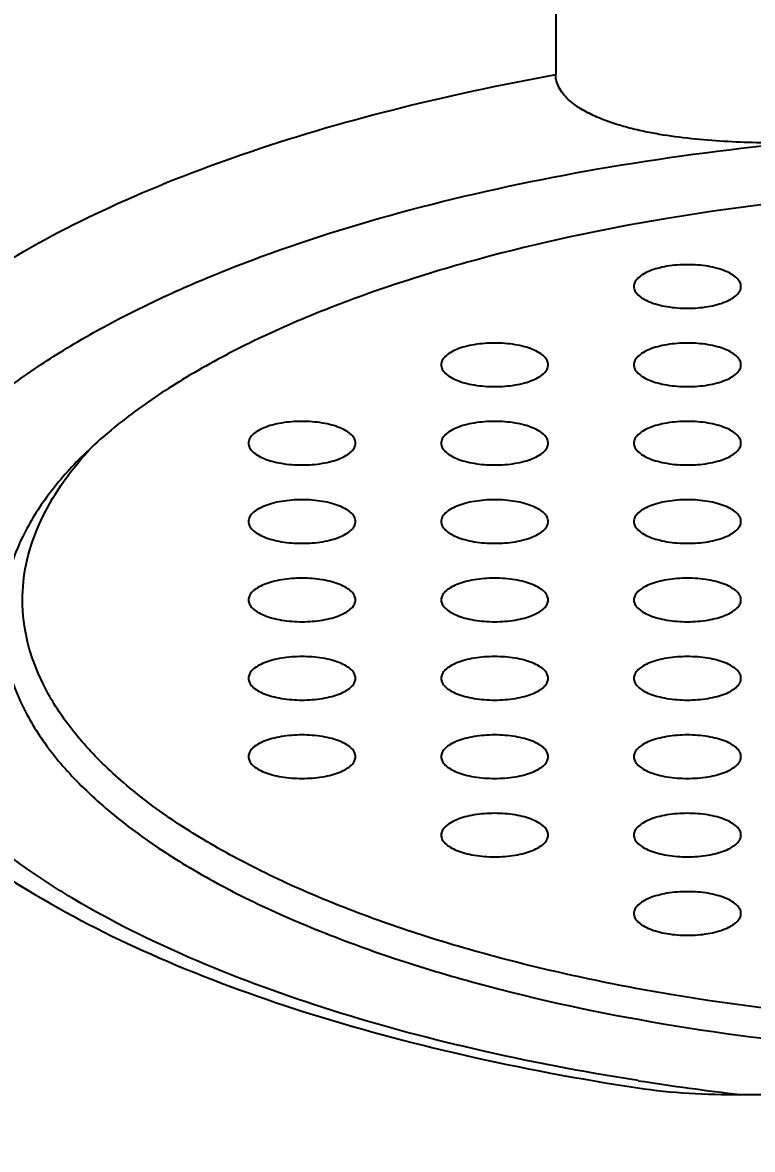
# Model space of a CAD drawing. Header units: millimetres. Extents: x 1091 to 1735, y 843 to 1297.
# Drawn here: x 1480.84 to 1487.66, y 1115.19 to 1125.72 of the extents above; entities that cross this region are included whole.
import ezdxf

# ---------------------------------------------------------------- set-up
doc = ezdxf.new("R2010")
doc.units = ezdxf.units.MM
doc.layers.add('dim', color=1, linetype='Continuous', lineweight=35)
doc.styles.add('Daelim Dimension', font='\x7f\x7f\x7f\x7f.TTF')
doc.dimstyles.new('DEFAULT', dxfattribs={"dimscale": 2, "dimtxt": 2, "dimasz": 2, "dimexe": 0, "dimexo": 2, "dimgap": 1, "dimtad": 1, "dimdec": 1, "dimzin": 9, "dimdsep": 46, "dimtxsty": 'Daelim Dimension', "dimcen": 0.5, "dimclrd": 252, "dimclre": 252, "dimclrt": 3, "dimadec": 1, "dimazin": 0, "dimtfac": 1, "dimtdec": 1, "dimtix": 1, "dimtmove": 0, "dimatfit": 3, "dimfxl": 0, "dimtolj": 1, "dimtzin": 1, "dimlwd": 9, "dimlwe": 9, "dimarcsym": 0})

# ---------------------------------------------------------------- blocks, each defined once
blk = doc.blocks.new('*D4')
at = {"layer": 'Defpoints', "color": 0}
for p in [(1490.564, 1186.165), (1441.913, 1064.406), (1464.351, 1064.406)]:
    blk.add_point(p, dxfattribs=at)
at = {"layer": 'dim', "color": 5, "lineweight": 9}
for p, q in [((1486.564, 1186.165), (1441.913, 1186.165)), ((1441.913, 1182.165), (1441.913, 1068.406)), ((1460.351, 1064.406), (1441.913, 1064.406))]:
    blk.add_line(p, q, dxfattribs=at)
at = {"layer": 'dim', "color": 5}
for points in [[(1441.246, 1182.165), (1442.579, 1182.165), (1441.913, 1186.165)], [(1441.246, 1068.406), (1442.579, 1068.406), (1441.913, 1064.406)]]:
    blk.add_solid(points, dxfattribs=at)
at = {"layer": 'dim', "color": 7, "insert": (1434.519, 1127.744), "char_height": 10, "attachment_point": 5, "rotation": 90, "style": 'Daelim Dimension'}
blk.add_mtext('\\A1;122', dxfattribs=at)

msp = doc.modelspace()

# ---------------------------------------------------------------- linework, layer by layer
at = {"color": 7, "linetype": 'Continuous'}
for p, q in [((1485.821, 1127.427), (1485.821, 1125.235)), ((1487.547, 1115.708), (1493.756, 1115.708))]:
    msp.add_line(p, q, dxfattribs=at)
msp.add_arc((1483.806, 1119.569), 3.184, 137.5982, 139.6135, dxfattribs=at)
at = {"color": 9, "linetype": 'Continuous'}
msp.add_arc((1490.372, 1140.039), 24.495, 261.1203, 263.3775, dxfattribs=at)
for points, knots in [([(1478.651, 1120.767), (1478.651, 1120.885), (1478.673, 1121.124), (1478.769, 1121.479), (1478.928, 1121.828), (1479.148, 1122.171), (1479.428, 1122.506), (1479.896, 1122.956), (1480.631, 1123.483), (1481.686, 1124.036), (1482.923, 1124.522), (1484.319, 1124.932), (1485.307, 1125.143), (1485.821, 1125.235)], [0, 0, 0, 0, 0.039342, 0.079697, 0.121983, 0.166969, 0.215236, 0.267201, 0.383051, 0.515366, 0.663478, 0.825773, 1, 1, 1, 1]), ([(1479.351, 1120.132), (1479.352, 1120.26), (1479.38, 1120.522), (1479.502, 1120.907), (1479.702, 1121.285), (1479.978, 1121.652), (1480.327, 1122.008), (1480.747, 1122.351), (1481.235, 1122.677), (1481.787, 1122.986), (1482.401, 1123.275), (1483.319, 1123.642), (1484.592, 1124.031), (1486.245, 1124.382), (1487.403, 1124.536), (1488.001, 1124.595)], [0, 0, 0, 0, 0.037035, 0.075354, 0.116043, 0.159977, 0.207769, 0.2598, 0.316262, 0.377196, 0.442526, 0.512076, 0.662728, 0.826497, 1, 1, 1, 1]), ([(1486.591, 1115.838), (1486.076, 1115.919), (1485.085, 1116.108), (1483.68, 1116.488), (1482.431, 1116.949), (1481.512, 1117.405), (1480.884, 1117.807), (1480.37, 1118.199), (1479.942, 1118.626), (1479.631, 1119.091), (1479.47, 1119.434), (1479.373, 1119.781), (1479.351, 1120.017), (1479.351, 1120.132)], [0, 0, 0, 0, 0.174369, 0.337259, 0.486127, 0.619088, 0.67931, 0.735318, 0.83514, 0.879765, 0.921555, 0.961316, 1, 1, 1, 1])]:
    msp.add_open_spline(points, degree=3, knots=knots, dxfattribs=at)
at = {"color": 7, "linetype": 'Continuous'}
for points, knots in [([(1488.001, 1124.595), (1487.899, 1124.595), (1487.696, 1124.597), (1487.392, 1124.61), (1487.088, 1124.634), (1486.837, 1124.667), (1486.638, 1124.705), (1486.491, 1124.74), (1486.37, 1124.776), (1486.275, 1124.81), (1486.183, 1124.848), (1486.071, 1124.903), (1485.969, 1124.973), (1485.9, 1125.042), (1485.857, 1125.1), (1485.828, 1125.164), (1485.821, 1125.211), (1485.821, 1125.235)], [0, 0, 0, 0, 0.126748, 0.253474, 0.380135, 0.506639, 0.569794, 0.632832, 0.69569, 0.72703, 0.758283, 0.820401, 0.881709, 0.911936, 0.941733, 0.971046, 1, 1, 1, 1]), ([(1490.651, 1124.195), (1490.001, 1124.195), (1488.719, 1124.144), (1486.86, 1123.919), (1485.396, 1123.607), (1484.32, 1123.284), (1483.593, 1123.018), (1482.934, 1122.724), (1482.348, 1122.405), (1481.841, 1122.065), (1481.417, 1121.705), (1481.08, 1121.328), (1480.835, 1120.938), (1480.685, 1120.536), (1480.651, 1120.261), (1480.651, 1120.127)], [0, 0, 0, 0, 0.169204, 0.332998, 0.48632, 0.557668, 0.624826, 0.687425, 0.745204, 0.79804, 0.845997, 0.889374, 0.92878, 0.9652, 1, 1, 1, 1]), ([(1487.051, 1123.46), (1486.987, 1123.46), (1486.894, 1123.453), (1486.776, 1123.428), (1486.7, 1123.403), (1486.638, 1123.373), (1486.59, 1123.339), (1486.559, 1123.3), (1486.551, 1123.27), (1486.551, 1123.257)], [0, 0, 0, 0, 0.333221, 0.486719, 0.625343, 0.745785, 0.846554, 0.929154, 1, 1, 1, 1]), ([(1487.551, 1123.257), (1487.551, 1123.27), (1487.544, 1123.3), (1487.512, 1123.339), (1487.465, 1123.373), (1487.402, 1123.403), (1487.327, 1123.428), (1487.209, 1123.453), (1487.115, 1123.46), (1487.051, 1123.46)], [0, 0, 0, 0, 0.070844, 0.153442, 0.254211, 0.374656, 0.513282, 0.666784, 1, 1, 1, 1]), ([(1486.551, 1123.257), (1486.551, 1123.243), (1486.559, 1123.213), (1486.59, 1123.175), (1486.638, 1123.14), (1486.7, 1123.11), (1486.776, 1123.085), (1486.894, 1123.06), (1486.987, 1123.053), (1487.051, 1123.053)], [0, 0, 0, 0, 0.070844, 0.153442, 0.254211, 0.374656, 0.513282, 0.666784, 1, 1, 1, 1]), ([(1487.051, 1123.053), (1487.115, 1123.053), (1487.209, 1123.06), (1487.327, 1123.085), (1487.402, 1123.11), (1487.465, 1123.14), (1487.512, 1123.175), (1487.544, 1123.213), (1487.551, 1123.243), (1487.551, 1123.257)], [0, 0, 0, 0, 0.333221, 0.486719, 0.625343, 0.745785, 0.846554, 0.929154, 1, 1, 1, 1]), ([(1485.251, 1122.728), (1485.187, 1122.728), (1485.094, 1122.721), (1484.976, 1122.696), (1484.9, 1122.671), (1484.838, 1122.641), (1484.79, 1122.607), (1484.759, 1122.568), (1484.751, 1122.538), (1484.751, 1122.525)], [0, 0, 0, 0, 0.333221, 0.486719, 0.625343, 0.745785, 0.846554, 0.929154, 1, 1, 1, 1]), ([(1485.751, 1122.525), (1485.751, 1122.538), (1485.744, 1122.568), (1485.712, 1122.607), (1485.665, 1122.641), (1485.602, 1122.671), (1485.527, 1122.696), (1485.409, 1122.721), (1485.315, 1122.728), (1485.251, 1122.728)], [0, 0, 0, 0, 0.070844, 0.153442, 0.254211, 0.374656, 0.513282, 0.666784, 1, 1, 1, 1]), ([(1487.051, 1122.728), (1486.987, 1122.728), (1486.894, 1122.721), (1486.776, 1122.696), (1486.7, 1122.671), (1486.638, 1122.641), (1486.59, 1122.607), (1486.559, 1122.568), (1486.551, 1122.538), (1486.551, 1122.525)], [0, 0, 0, 0, 0.333221, 0.486719, 0.625343, 0.745785, 0.846554, 0.929154, 1, 1, 1, 1]), ([(1487.551, 1122.525), (1487.551, 1122.538), (1487.544, 1122.568), (1487.512, 1122.607), (1487.465, 1122.641), (1487.402, 1122.671), (1487.327, 1122.696), (1487.209, 1122.721), (1487.115, 1122.728), (1487.051, 1122.728)], [0, 0, 0, 0, 0.070844, 0.153442, 0.254211, 0.374656, 0.513282, 0.666784, 1, 1, 1, 1]), ([(1484.751, 1122.525), (1484.751, 1122.511), (1484.759, 1122.481), (1484.79, 1122.443), (1484.838, 1122.408), (1484.9, 1122.378), (1484.976, 1122.353), (1485.094, 1122.328), (1485.187, 1122.321), (1485.251, 1122.321)], [0, 0, 0, 0, 0.070844, 0.153442, 0.254211, 0.374656, 0.513282, 0.666784, 1, 1, 1, 1]), ([(1485.251, 1122.321), (1485.315, 1122.321), (1485.409, 1122.328), (1485.527, 1122.353), (1485.602, 1122.378), (1485.665, 1122.408), (1485.712, 1122.443), (1485.744, 1122.481), (1485.751, 1122.511), (1485.751, 1122.525)], [0, 0, 0, 0, 0.333221, 0.486719, 0.625343, 0.745785, 0.846554, 0.929154, 1, 1, 1, 1]), ([(1486.551, 1122.525), (1486.551, 1122.511), (1486.559, 1122.481), (1486.59, 1122.443), (1486.638, 1122.408), (1486.7, 1122.378), (1486.776, 1122.353), (1486.894, 1122.328), (1486.987, 1122.321), (1487.051, 1122.321)], [0, 0, 0, 0, 0.070844, 0.153442, 0.254211, 0.374656, 0.513282, 0.666784, 1, 1, 1, 1]), ([(1487.051, 1122.321), (1487.115, 1122.321), (1487.209, 1122.328), (1487.327, 1122.353), (1487.402, 1122.378), (1487.465, 1122.408), (1487.512, 1122.443), (1487.544, 1122.481), (1487.551, 1122.511), (1487.551, 1122.525)], [0, 0, 0, 0, 0.333221, 0.486719, 0.625343, 0.745785, 0.846554, 0.929154, 1, 1, 1, 1]), ([(1483.451, 1121.996), (1483.387, 1121.996), (1483.294, 1121.989), (1483.176, 1121.964), (1483.1, 1121.939), (1483.038, 1121.909), (1482.99, 1121.874), (1482.959, 1121.836), (1482.951, 1121.806), (1482.951, 1121.792)], [0, 0, 0, 0, 0.333221, 0.486719, 0.625343, 0.745785, 0.846554, 0.929154, 1, 1, 1, 1]), ([(1483.951, 1121.792), (1483.951, 1121.806), (1483.944, 1121.836), (1483.912, 1121.874), (1483.865, 1121.909), (1483.802, 1121.939), (1483.727, 1121.964), (1483.609, 1121.989), (1483.515, 1121.996), (1483.451, 1121.996)], [0, 0, 0, 0, 0.070844, 0.153442, 0.254211, 0.374656, 0.513282, 0.666784, 1, 1, 1, 1]), ([(1485.251, 1121.996), (1485.187, 1121.996), (1485.094, 1121.989), (1484.976, 1121.964), (1484.9, 1121.939), (1484.838, 1121.909), (1484.79, 1121.874), (1484.759, 1121.836), (1484.751, 1121.806), (1484.751, 1121.792)], [0, 0, 0, 0, 0.333221, 0.486719, 0.625343, 0.745785, 0.846554, 0.929154, 1, 1, 1, 1]), ([(1485.751, 1121.792), (1485.751, 1121.806), (1485.744, 1121.836), (1485.712, 1121.874), (1485.665, 1121.909), (1485.602, 1121.939), (1485.527, 1121.964), (1485.409, 1121.989), (1485.315, 1121.996), (1485.251, 1121.996)], [0, 0, 0, 0, 0.070844, 0.153442, 0.254211, 0.374656, 0.513282, 0.666784, 1, 1, 1, 1]), ([(1487.051, 1121.996), (1486.987, 1121.996), (1486.894, 1121.989), (1486.776, 1121.964), (1486.7, 1121.939), (1486.638, 1121.909), (1486.59, 1121.874), (1486.559, 1121.836), (1486.551, 1121.806), (1486.551, 1121.792)], [0, 0, 0, 0, 0.333221, 0.486719, 0.625343, 0.745785, 0.846554, 0.929154, 1, 1, 1, 1]), ([(1487.551, 1121.792), (1487.551, 1121.806), (1487.544, 1121.836), (1487.512, 1121.874), (1487.465, 1121.909), (1487.402, 1121.939), (1487.327, 1121.964), (1487.209, 1121.989), (1487.115, 1121.996), (1487.051, 1121.996)], [0, 0, 0, 0, 0.070844, 0.153442, 0.254211, 0.374656, 0.513282, 0.666784, 1, 1, 1, 1]), ([(1482.951, 1121.792), (1482.951, 1121.779), (1482.959, 1121.749), (1482.99, 1121.71), (1483.038, 1121.676), (1483.1, 1121.646), (1483.176, 1121.621), (1483.294, 1121.596), (1483.387, 1121.589), (1483.451, 1121.589)], [0, 0, 0, 0, 0.070844, 0.153442, 0.254211, 0.374656, 0.513282, 0.666784, 1, 1, 1, 1]), ([(1483.451, 1121.589), (1483.515, 1121.589), (1483.609, 1121.596), (1483.727, 1121.621), (1483.802, 1121.646), (1483.865, 1121.676), (1483.912, 1121.71), (1483.944, 1121.749), (1483.951, 1121.779), (1483.951, 1121.792)], [0, 0, 0, 0, 0.333221, 0.486719, 0.625343, 0.745785, 0.846554, 0.929154, 1, 1, 1, 1]), ([(1484.751, 1121.792), (1484.751, 1121.779), (1484.759, 1121.749), (1484.79, 1121.71), (1484.838, 1121.676), (1484.9, 1121.646), (1484.976, 1121.621), (1485.094, 1121.596), (1485.187, 1121.589), (1485.251, 1121.589)], [0, 0, 0, 0, 0.070844, 0.153442, 0.254211, 0.374656, 0.513282, 0.666784, 1, 1, 1, 1]), ([(1485.251, 1121.589), (1485.315, 1121.589), (1485.409, 1121.596), (1485.527, 1121.621), (1485.602, 1121.646), (1485.665, 1121.676), (1485.712, 1121.71), (1485.744, 1121.749), (1485.751, 1121.779), (1485.751, 1121.792)], [0, 0, 0, 0, 0.333221, 0.486719, 0.625343, 0.745785, 0.846554, 0.929154, 1, 1, 1, 1]), ([(1486.551, 1121.792), (1486.551, 1121.779), (1486.559, 1121.749), (1486.59, 1121.71), (1486.638, 1121.676), (1486.7, 1121.646), (1486.776, 1121.621), (1486.894, 1121.596), (1486.987, 1121.589), (1487.051, 1121.589)], [0, 0, 0, 0, 0.070844, 0.153442, 0.254211, 0.374656, 0.513282, 0.666784, 1, 1, 1, 1]), ([(1487.051, 1121.589), (1487.115, 1121.589), (1487.209, 1121.596), (1487.327, 1121.621), (1487.402, 1121.646), (1487.465, 1121.676), (1487.512, 1121.71), (1487.544, 1121.749), (1487.551, 1121.779), (1487.551, 1121.792)], [0, 0, 0, 0, 0.333221, 0.486719, 0.625343, 0.745785, 0.846554, 0.929154, 1, 1, 1, 1]), ([(1480.841, 1120.328), (1480.841, 1120.439), (1480.865, 1120.666), (1480.97, 1121), (1481.143, 1121.328), (1481.295, 1121.532), (1481.38, 1121.633)], [0, 0, 0, 0, 0.231666, 0.471186, 0.725484, 1, 1, 1, 1]), ([(1483.451, 1121.264), (1483.387, 1121.264), (1483.294, 1121.257), (1483.176, 1121.232), (1483.1, 1121.207), (1483.038, 1121.177), (1482.99, 1121.142), (1482.959, 1121.104), (1482.951, 1121.074), (1482.951, 1121.06)], [0, 0, 0, 0, 0.333221, 0.486719, 0.625343, 0.745785, 0.846554, 0.929154, 1, 1, 1, 1]), ([(1483.951, 1121.06), (1483.951, 1121.074), (1483.944, 1121.104), (1483.912, 1121.142), (1483.865, 1121.177), (1483.802, 1121.207), (1483.727, 1121.232), (1483.609, 1121.257), (1483.515, 1121.264), (1483.451, 1121.264)], [0, 0, 0, 0, 0.070844, 0.153442, 0.254211, 0.374656, 0.513282, 0.666784, 1, 1, 1, 1]), ([(1485.251, 1121.264), (1485.187, 1121.264), (1485.094, 1121.257), (1484.976, 1121.232), (1484.9, 1121.207), (1484.838, 1121.177), (1484.79, 1121.142), (1484.759, 1121.104), (1484.751, 1121.074), (1484.751, 1121.06)], [0, 0, 0, 0, 0.333221, 0.486719, 0.625343, 0.745785, 0.846554, 0.929154, 1, 1, 1, 1]), ([(1485.751, 1121.06), (1485.751, 1121.074), (1485.744, 1121.104), (1485.712, 1121.142), (1485.665, 1121.177), (1485.602, 1121.207), (1485.527, 1121.232), (1485.409, 1121.257), (1485.315, 1121.264), (1485.251, 1121.264)], [0, 0, 0, 0, 0.070844, 0.153442, 0.254211, 0.374656, 0.513282, 0.666784, 1, 1, 1, 1]), ([(1487.051, 1121.264), (1486.987, 1121.264), (1486.894, 1121.257), (1486.776, 1121.232), (1486.7, 1121.207), (1486.638, 1121.177), (1486.59, 1121.142), (1486.559, 1121.104), (1486.551, 1121.074), (1486.551, 1121.06)], [0, 0, 0, 0, 0.333221, 0.486719, 0.625343, 0.745785, 0.846554, 0.929154, 1, 1, 1, 1]), ([(1487.551, 1121.06), (1487.551, 1121.074), (1487.544, 1121.104), (1487.512, 1121.142), (1487.465, 1121.177), (1487.402, 1121.207), (1487.327, 1121.232), (1487.209, 1121.257), (1487.115, 1121.264), (1487.051, 1121.264)], [0, 0, 0, 0, 0.070844, 0.153442, 0.254211, 0.374656, 0.513282, 0.666784, 1, 1, 1, 1]), ([(1482.951, 1121.06), (1482.951, 1121.047), (1482.959, 1121.017), (1482.99, 1120.978), (1483.038, 1120.944), (1483.1, 1120.914), (1483.176, 1120.889), (1483.294, 1120.864), (1483.387, 1120.857), (1483.451, 1120.857)], [0, 0, 0, 0, 0.070844, 0.153442, 0.254211, 0.374656, 0.513282, 0.666784, 1, 1, 1, 1]), ([(1483.451, 1120.857), (1483.515, 1120.857), (1483.609, 1120.864), (1483.727, 1120.889), (1483.802, 1120.914), (1483.865, 1120.944), (1483.912, 1120.978), (1483.944, 1121.017), (1483.951, 1121.047), (1483.951, 1121.06)], [0, 0, 0, 0, 0.333221, 0.486719, 0.625343, 0.745785, 0.846554, 0.929154, 1, 1, 1, 1]), ([(1484.751, 1121.06), (1484.751, 1121.047), (1484.759, 1121.017), (1484.79, 1120.978), (1484.838, 1120.944), (1484.9, 1120.914), (1484.976, 1120.889), (1485.094, 1120.864), (1485.187, 1120.857), (1485.251, 1120.857)], [0, 0, 0, 0, 0.070844, 0.153442, 0.254211, 0.374656, 0.513282, 0.666784, 1, 1, 1, 1]), ([(1485.251, 1120.857), (1485.315, 1120.857), (1485.409, 1120.864), (1485.527, 1120.889), (1485.602, 1120.914), (1485.665, 1120.944), (1485.712, 1120.978), (1485.744, 1121.017), (1485.751, 1121.047), (1485.751, 1121.06)], [0, 0, 0, 0, 0.333221, 0.486719, 0.625343, 0.745785, 0.846554, 0.929154, 1, 1, 1, 1]), ([(1486.551, 1121.06), (1486.551, 1121.047), (1486.559, 1121.017), (1486.59, 1120.978), (1486.638, 1120.944), (1486.7, 1120.914), (1486.776, 1120.889), (1486.894, 1120.864), (1486.987, 1120.857), (1487.051, 1120.857)], [0, 0, 0, 0, 0.070844, 0.153442, 0.254211, 0.374656, 0.513282, 0.666784, 1, 1, 1, 1]), ([(1487.051, 1120.857), (1487.115, 1120.857), (1487.209, 1120.864), (1487.327, 1120.889), (1487.402, 1120.914), (1487.465, 1120.944), (1487.512, 1120.978), (1487.544, 1121.017), (1487.551, 1121.047), (1487.551, 1121.06)], [0, 0, 0, 0, 0.333221, 0.486719, 0.625343, 0.745785, 0.846554, 0.929154, 1, 1, 1, 1]), ([(1478.651, 1120.767), (1478.651, 1120.611), (1478.68, 1120.298), (1478.807, 1119.841), (1479.009, 1119.403), (1479.282, 1118.988), (1479.619, 1118.598), (1480.16, 1118.095), (1480.987, 1117.525), (1482.15, 1116.944), (1483.493, 1116.451), (1484.989, 1116.05), (1486.042, 1115.853), (1486.587, 1115.77)], [0, 0, 0, 0, 0.046436, 0.093102, 0.140737, 0.189728, 0.240669, 0.294077, 0.409722, 0.538632, 0.680914, 0.835386, 1, 1, 1, 1]), ([(1483.451, 1120.532), (1483.387, 1120.532), (1483.294, 1120.524), (1483.176, 1120.499), (1483.1, 1120.475), (1483.038, 1120.445), (1482.99, 1120.41), (1482.959, 1120.371), (1482.951, 1120.342), (1482.951, 1120.328)], [0, 0, 0, 0, 0.333221, 0.486719, 0.625343, 0.745785, 0.846554, 0.929154, 1, 1, 1, 1]), ([(1483.951, 1120.328), (1483.951, 1120.342), (1483.944, 1120.371), (1483.912, 1120.41), (1483.865, 1120.445), (1483.802, 1120.475), (1483.727, 1120.499), (1483.609, 1120.524), (1483.515, 1120.532), (1483.451, 1120.532)], [0, 0, 0, 0, 0.070844, 0.153442, 0.254211, 0.374656, 0.513282, 0.666784, 1, 1, 1, 1]), ([(1485.251, 1120.532), (1485.187, 1120.532), (1485.094, 1120.524), (1484.976, 1120.499), (1484.9, 1120.475), (1484.838, 1120.445), (1484.79, 1120.41), (1484.759, 1120.371), (1484.751, 1120.342), (1484.751, 1120.328)], [0, 0, 0, 0, 0.333221, 0.486719, 0.625343, 0.745785, 0.846554, 0.929154, 1, 1, 1, 1]), ([(1485.751, 1120.328), (1485.751, 1120.342), (1485.744, 1120.371), (1485.712, 1120.41), (1485.665, 1120.445), (1485.602, 1120.475), (1485.527, 1120.499), (1485.409, 1120.524), (1485.315, 1120.532), (1485.251, 1120.532)], [0, 0, 0, 0, 0.070844, 0.153442, 0.254211, 0.374656, 0.513282, 0.666784, 1, 1, 1, 1]), ([(1487.051, 1120.532), (1486.987, 1120.532), (1486.894, 1120.524), (1486.776, 1120.499), (1486.7, 1120.475), (1486.638, 1120.445), (1486.59, 1120.41), (1486.559, 1120.371), (1486.551, 1120.342), (1486.551, 1120.328)], [0, 0, 0, 0, 0.333221, 0.486719, 0.625343, 0.745785, 0.846554, 0.929154, 1, 1, 1, 1]), ([(1487.551, 1120.328), (1487.551, 1120.342), (1487.544, 1120.371), (1487.512, 1120.41), (1487.465, 1120.445), (1487.402, 1120.475), (1487.327, 1120.499), (1487.209, 1120.524), (1487.115, 1120.532), (1487.051, 1120.532)], [0, 0, 0, 0, 0.070844, 0.153442, 0.254211, 0.374656, 0.513282, 0.666784, 1, 1, 1, 1]), ([(1490.651, 1116.338), (1490.013, 1116.338), (1488.756, 1116.388), (1487.213, 1116.575), (1486.037, 1116.8), (1485.213, 1117), (1484.441, 1117.231), (1483.727, 1117.493), (1483.081, 1117.781), (1482.506, 1118.093), (1482.008, 1118.428), (1481.592, 1118.781), (1481.262, 1119.15), (1481.022, 1119.533), (1480.875, 1119.927), (1480.841, 1120.197), (1480.841, 1120.328)], [0, 0, 0, 0, 0.169196, 0.332984, 0.411269, 0.486345, 0.55769, 0.624845, 0.68744, 0.745216, 0.798051, 0.846005, 0.889379, 0.928784, 0.965202, 1, 1, 1, 1]), ([(1482.951, 1120.328), (1482.951, 1120.315), (1482.959, 1120.285), (1482.99, 1120.246), (1483.038, 1120.212), (1483.1, 1120.182), (1483.176, 1120.157), (1483.294, 1120.132), (1483.387, 1120.125), (1483.451, 1120.125)], [0, 0, 0, 0, 0.070844, 0.153442, 0.254211, 0.374656, 0.513282, 0.666784, 1, 1, 1, 1]), ([(1483.451, 1120.125), (1483.515, 1120.125), (1483.609, 1120.132), (1483.727, 1120.157), (1483.802, 1120.182), (1483.865, 1120.212), (1483.912, 1120.246), (1483.944, 1120.285), (1483.951, 1120.315), (1483.951, 1120.328)], [0, 0, 0, 0, 0.333221, 0.486719, 0.625343, 0.745785, 0.846554, 0.929154, 1, 1, 1, 1]), ([(1484.751, 1120.328), (1484.751, 1120.315), (1484.759, 1120.285), (1484.79, 1120.246), (1484.838, 1120.212), (1484.9, 1120.182), (1484.976, 1120.157), (1485.094, 1120.132), (1485.187, 1120.125), (1485.251, 1120.125)], [0, 0, 0, 0, 0.070844, 0.153442, 0.254211, 0.374656, 0.513282, 0.666784, 1, 1, 1, 1]), ([(1485.251, 1120.125), (1485.315, 1120.125), (1485.409, 1120.132), (1485.527, 1120.157), (1485.602, 1120.182), (1485.665, 1120.212), (1485.712, 1120.246), (1485.744, 1120.285), (1485.751, 1120.315), (1485.751, 1120.328)], [0, 0, 0, 0, 0.333221, 0.486719, 0.625343, 0.745785, 0.846554, 0.929154, 1, 1, 1, 1]), ([(1486.551, 1120.328), (1486.551, 1120.315), (1486.559, 1120.285), (1486.59, 1120.246), (1486.638, 1120.212), (1486.7, 1120.182), (1486.776, 1120.157), (1486.894, 1120.132), (1486.987, 1120.125), (1487.051, 1120.125)], [0, 0, 0, 0, 0.070844, 0.153442, 0.254211, 0.374656, 0.513282, 0.666784, 1, 1, 1, 1]), ([(1487.051, 1120.125), (1487.115, 1120.125), (1487.209, 1120.132), (1487.327, 1120.157), (1487.402, 1120.182), (1487.465, 1120.212), (1487.512, 1120.246), (1487.544, 1120.285), (1487.551, 1120.315), (1487.551, 1120.328)], [0, 0, 0, 0, 0.333221, 0.486719, 0.625343, 0.745785, 0.846554, 0.929154, 1, 1, 1, 1]), ([(1480.651, 1120.127), (1480.651, 1119.993), (1480.685, 1119.718), (1480.835, 1119.317), (1481.08, 1118.926), (1481.417, 1118.55), (1481.841, 1118.19), (1482.348, 1117.849), (1482.934, 1117.53), (1483.593, 1117.237), (1484.32, 1116.97), (1485.396, 1116.648), (1486.86, 1116.336), (1488.719, 1116.11), (1490.001, 1116.06), (1490.651, 1116.06)], [0, 0, 0, 0, 0.0348, 0.07122, 0.110626, 0.154002, 0.201959, 0.254796, 0.312574, 0.375173, 0.442331, 0.513678, 0.667, 0.830795, 1, 1, 1, 1]), ([(1483.451, 1119.799), (1483.387, 1119.799), (1483.294, 1119.792), (1483.176, 1119.767), (1483.1, 1119.743), (1483.038, 1119.713), (1482.99, 1119.678), (1482.959, 1119.639), (1482.951, 1119.61), (1482.951, 1119.596)], [0, 0, 0, 0, 0.333221, 0.486719, 0.625343, 0.745785, 0.846554, 0.929154, 1, 1, 1, 1]), ([(1483.951, 1119.596), (1483.951, 1119.61), (1483.944, 1119.639), (1483.912, 1119.678), (1483.865, 1119.713), (1483.802, 1119.743), (1483.727, 1119.767), (1483.609, 1119.792), (1483.515, 1119.799), (1483.451, 1119.799)], [0, 0, 0, 0, 0.070844, 0.153442, 0.254211, 0.374656, 0.513282, 0.666784, 1, 1, 1, 1]), ([(1485.251, 1119.799), (1485.187, 1119.799), (1485.094, 1119.792), (1484.976, 1119.767), (1484.9, 1119.743), (1484.838, 1119.713), (1484.79, 1119.678), (1484.759, 1119.639), (1484.751, 1119.61), (1484.751, 1119.596)], [0, 0, 0, 0, 0.333221, 0.486719, 0.625343, 0.745785, 0.846554, 0.929154, 1, 1, 1, 1]), ([(1485.751, 1119.596), (1485.751, 1119.61), (1485.744, 1119.639), (1485.712, 1119.678), (1485.665, 1119.713), (1485.602, 1119.743), (1485.527, 1119.767), (1485.409, 1119.792), (1485.315, 1119.799), (1485.251, 1119.799)], [0, 0, 0, 0, 0.070844, 0.153442, 0.254211, 0.374656, 0.513282, 0.666784, 1, 1, 1, 1]), ([(1487.051, 1119.799), (1486.987, 1119.799), (1486.894, 1119.792), (1486.776, 1119.767), (1486.7, 1119.743), (1486.638, 1119.713), (1486.59, 1119.678), (1486.559, 1119.639), (1486.551, 1119.61), (1486.551, 1119.596)], [0, 0, 0, 0, 0.333221, 0.486719, 0.625343, 0.745785, 0.846554, 0.929154, 1, 1, 1, 1]), ([(1487.551, 1119.596), (1487.551, 1119.61), (1487.544, 1119.639), (1487.512, 1119.678), (1487.465, 1119.713), (1487.402, 1119.743), (1487.327, 1119.767), (1487.209, 1119.792), (1487.115, 1119.799), (1487.051, 1119.799)], [0, 0, 0, 0, 0.070844, 0.153442, 0.254211, 0.374656, 0.513282, 0.666784, 1, 1, 1, 1]), ([(1482.951, 1119.596), (1482.951, 1119.582), (1482.959, 1119.553), (1482.99, 1119.514), (1483.038, 1119.479), (1483.1, 1119.449), (1483.176, 1119.425), (1483.294, 1119.4), (1483.387, 1119.393), (1483.451, 1119.393)], [0, 0, 0, 0, 0.070844, 0.153442, 0.254211, 0.374656, 0.513282, 0.666784, 1, 1, 1, 1]), ([(1483.451, 1119.393), (1483.515, 1119.393), (1483.609, 1119.4), (1483.727, 1119.425), (1483.802, 1119.449), (1483.865, 1119.479), (1483.912, 1119.514), (1483.944, 1119.553), (1483.951, 1119.582), (1483.951, 1119.596)], [0, 0, 0, 0, 0.333221, 0.486719, 0.625343, 0.745785, 0.846554, 0.929154, 1, 1, 1, 1]), ([(1484.751, 1119.596), (1484.751, 1119.582), (1484.759, 1119.553), (1484.79, 1119.514), (1484.838, 1119.479), (1484.9, 1119.449), (1484.976, 1119.425), (1485.094, 1119.4), (1485.187, 1119.393), (1485.251, 1119.393)], [0, 0, 0, 0, 0.070844, 0.153442, 0.254211, 0.374656, 0.513282, 0.666784, 1, 1, 1, 1]), ([(1485.251, 1119.393), (1485.315, 1119.393), (1485.409, 1119.4), (1485.527, 1119.425), (1485.602, 1119.449), (1485.665, 1119.479), (1485.712, 1119.514), (1485.744, 1119.553), (1485.751, 1119.582), (1485.751, 1119.596)], [0, 0, 0, 0, 0.333221, 0.486719, 0.625343, 0.745785, 0.846554, 0.929154, 1, 1, 1, 1]), ([(1486.551, 1119.596), (1486.551, 1119.582), (1486.559, 1119.553), (1486.59, 1119.514), (1486.638, 1119.479), (1486.7, 1119.449), (1486.776, 1119.425), (1486.894, 1119.4), (1486.987, 1119.393), (1487.051, 1119.393)], [0, 0, 0, 0, 0.070844, 0.153442, 0.254211, 0.374656, 0.513282, 0.666784, 1, 1, 1, 1]), ([(1487.051, 1119.393), (1487.115, 1119.393), (1487.209, 1119.4), (1487.327, 1119.425), (1487.402, 1119.449), (1487.465, 1119.479), (1487.512, 1119.514), (1487.544, 1119.553), (1487.551, 1119.582), (1487.551, 1119.596)], [0, 0, 0, 0, 0.333221, 0.486719, 0.625343, 0.745785, 0.846554, 0.929154, 1, 1, 1, 1]), ([(1483.451, 1119.067), (1483.387, 1119.067), (1483.294, 1119.06), (1483.176, 1119.035), (1483.1, 1119.011), (1483.038, 1118.981), (1482.99, 1118.946), (1482.959, 1118.907), (1482.951, 1118.878), (1482.951, 1118.864)], [0, 0, 0, 0, 0.333221, 0.486719, 0.625343, 0.745785, 0.846554, 0.929154, 1, 1, 1, 1]), ([(1483.951, 1118.864), (1483.951, 1118.878), (1483.944, 1118.907), (1483.912, 1118.946), (1483.865, 1118.981), (1483.802, 1119.011), (1483.727, 1119.035), (1483.609, 1119.06), (1483.515, 1119.067), (1483.451, 1119.067)], [0, 0, 0, 0, 0.070844, 0.153442, 0.254211, 0.374656, 0.513282, 0.666784, 1, 1, 1, 1]), ([(1485.251, 1119.067), (1485.187, 1119.067), (1485.094, 1119.06), (1484.976, 1119.035), (1484.9, 1119.011), (1484.838, 1118.981), (1484.79, 1118.946), (1484.759, 1118.907), (1484.751, 1118.878), (1484.751, 1118.864)], [0, 0, 0, 0, 0.333221, 0.486719, 0.625343, 0.745785, 0.846554, 0.929154, 1, 1, 1, 1]), ([(1485.751, 1118.864), (1485.751, 1118.878), (1485.744, 1118.907), (1485.712, 1118.946), (1485.665, 1118.981), (1485.602, 1119.011), (1485.527, 1119.035), (1485.409, 1119.06), (1485.315, 1119.067), (1485.251, 1119.067)], [0, 0, 0, 0, 0.070844, 0.153442, 0.254211, 0.374656, 0.513282, 0.666784, 1, 1, 1, 1]), ([(1487.051, 1119.067), (1486.987, 1119.067), (1486.894, 1119.06), (1486.776, 1119.035), (1486.7, 1119.011), (1486.638, 1118.981), (1486.59, 1118.946), (1486.559, 1118.907), (1486.551, 1118.878), (1486.551, 1118.864)], [0, 0, 0, 0, 0.333221, 0.486719, 0.625343, 0.745785, 0.846554, 0.929154, 1, 1, 1, 1]), ([(1487.551, 1118.864), (1487.551, 1118.878), (1487.544, 1118.907), (1487.512, 1118.946), (1487.465, 1118.981), (1487.402, 1119.011), (1487.327, 1119.035), (1487.209, 1119.06), (1487.115, 1119.067), (1487.051, 1119.067)], [0, 0, 0, 0, 0.070844, 0.153442, 0.254211, 0.374656, 0.513282, 0.666784, 1, 1, 1, 1]), ([(1482.951, 1118.864), (1482.951, 1118.85), (1482.959, 1118.821), (1482.99, 1118.782), (1483.038, 1118.747), (1483.1, 1118.717), (1483.176, 1118.693), (1483.294, 1118.668), (1483.387, 1118.661), (1483.451, 1118.661)], [0, 0, 0, 0, 0.070844, 0.153442, 0.254211, 0.374656, 0.513282, 0.666784, 1, 1, 1, 1]), ([(1483.451, 1118.661), (1483.515, 1118.661), (1483.609, 1118.668), (1483.727, 1118.693), (1483.802, 1118.717), (1483.865, 1118.747), (1483.912, 1118.782), (1483.944, 1118.821), (1483.951, 1118.85), (1483.951, 1118.864)], [0, 0, 0, 0, 0.333221, 0.486719, 0.625343, 0.745785, 0.846554, 0.929154, 1, 1, 1, 1]), ([(1484.751, 1118.864), (1484.751, 1118.85), (1484.759, 1118.821), (1484.79, 1118.782), (1484.838, 1118.747), (1484.9, 1118.717), (1484.976, 1118.693), (1485.094, 1118.668), (1485.187, 1118.661), (1485.251, 1118.661)], [0, 0, 0, 0, 0.070844, 0.153442, 0.254211, 0.374656, 0.513282, 0.666784, 1, 1, 1, 1]), ([(1485.251, 1118.661), (1485.315, 1118.661), (1485.409, 1118.668), (1485.527, 1118.693), (1485.602, 1118.717), (1485.665, 1118.747), (1485.712, 1118.782), (1485.744, 1118.821), (1485.751, 1118.85), (1485.751, 1118.864)], [0, 0, 0, 0, 0.333221, 0.486719, 0.625343, 0.745785, 0.846554, 0.929154, 1, 1, 1, 1]), ([(1486.551, 1118.864), (1486.551, 1118.85), (1486.559, 1118.821), (1486.59, 1118.782), (1486.638, 1118.747), (1486.7, 1118.717), (1486.776, 1118.693), (1486.894, 1118.668), (1486.987, 1118.661), (1487.051, 1118.661)], [0, 0, 0, 0, 0.070844, 0.153442, 0.254211, 0.374656, 0.513282, 0.666784, 1, 1, 1, 1]), ([(1487.051, 1118.661), (1487.115, 1118.661), (1487.209, 1118.668), (1487.327, 1118.693), (1487.402, 1118.717), (1487.465, 1118.747), (1487.512, 1118.782), (1487.544, 1118.821), (1487.551, 1118.85), (1487.551, 1118.864)], [0, 0, 0, 0, 0.333221, 0.486719, 0.625343, 0.745785, 0.846554, 0.929154, 1, 1, 1, 1]), ([(1485.251, 1118.335), (1485.187, 1118.335), (1485.094, 1118.328), (1484.976, 1118.303), (1484.9, 1118.278), (1484.838, 1118.248), (1484.79, 1118.214), (1484.759, 1118.175), (1484.751, 1118.145), (1484.751, 1118.132)], [0, 0, 0, 0, 0.333221, 0.486719, 0.625343, 0.745785, 0.846554, 0.929154, 1, 1, 1, 1]), ([(1485.751, 1118.132), (1485.751, 1118.145), (1485.744, 1118.175), (1485.712, 1118.214), (1485.665, 1118.248), (1485.602, 1118.278), (1485.527, 1118.303), (1485.409, 1118.328), (1485.315, 1118.335), (1485.251, 1118.335)], [0, 0, 0, 0, 0.070844, 0.153442, 0.254211, 0.374656, 0.513282, 0.666784, 1, 1, 1, 1]), ([(1487.051, 1118.335), (1486.987, 1118.335), (1486.894, 1118.328), (1486.776, 1118.303), (1486.7, 1118.278), (1486.638, 1118.248), (1486.59, 1118.214), (1486.559, 1118.175), (1486.551, 1118.145), (1486.551, 1118.132)], [0, 0, 0, 0, 0.333221, 0.486719, 0.625343, 0.745785, 0.846554, 0.929154, 1, 1, 1, 1]), ([(1487.551, 1118.132), (1487.551, 1118.145), (1487.544, 1118.175), (1487.512, 1118.214), (1487.465, 1118.248), (1487.402, 1118.278), (1487.327, 1118.303), (1487.209, 1118.328), (1487.115, 1118.335), (1487.051, 1118.335)], [0, 0, 0, 0, 0.070844, 0.153442, 0.254211, 0.374656, 0.513282, 0.666784, 1, 1, 1, 1]), ([(1484.751, 1118.132), (1484.751, 1118.118), (1484.759, 1118.088), (1484.79, 1118.05), (1484.838, 1118.015), (1484.9, 1117.985), (1484.976, 1117.961), (1485.094, 1117.935), (1485.187, 1117.928), (1485.251, 1117.928)], [0, 0, 0, 0, 0.070844, 0.153442, 0.254211, 0.374656, 0.513282, 0.666784, 1, 1, 1, 1]), ([(1485.251, 1117.928), (1485.315, 1117.928), (1485.409, 1117.935), (1485.527, 1117.961), (1485.602, 1117.985), (1485.665, 1118.015), (1485.712, 1118.05), (1485.744, 1118.089), (1485.751, 1118.118), (1485.751, 1118.132)], [0, 0, 0, 0, 0.333221, 0.486719, 0.625343, 0.745785, 0.846554, 0.929154, 1, 1, 1, 1]), ([(1486.551, 1118.132), (1486.551, 1118.118), (1486.559, 1118.088), (1486.59, 1118.05), (1486.638, 1118.015), (1486.7, 1117.985), (1486.776, 1117.961), (1486.894, 1117.935), (1486.987, 1117.928), (1487.051, 1117.928)], [0, 0, 0, 0, 0.070844, 0.153442, 0.254211, 0.374656, 0.513282, 0.666784, 1, 1, 1, 1]), ([(1487.051, 1117.928), (1487.115, 1117.928), (1487.209, 1117.935), (1487.327, 1117.961), (1487.402, 1117.985), (1487.465, 1118.015), (1487.512, 1118.05), (1487.544, 1118.089), (1487.551, 1118.118), (1487.551, 1118.132)], [0, 0, 0, 0, 0.333221, 0.486719, 0.625343, 0.745785, 0.846554, 0.929154, 1, 1, 1, 1]), ([(1487.051, 1117.603), (1486.987, 1117.603), (1486.894, 1117.596), (1486.776, 1117.571), (1486.7, 1117.546), (1486.638, 1117.516), (1486.59, 1117.482), (1486.559, 1117.443), (1486.551, 1117.413), (1486.551, 1117.4)], [0, 0, 0, 0, 0.333221, 0.486719, 0.625343, 0.745785, 0.846554, 0.929154, 1, 1, 1, 1]), ([(1487.551, 1117.4), (1487.551, 1117.413), (1487.544, 1117.443), (1487.512, 1117.482), (1487.465, 1117.516), (1487.402, 1117.546), (1487.327, 1117.571), (1487.209, 1117.596), (1487.115, 1117.603), (1487.051, 1117.603)], [0, 0, 0, 0, 0.070844, 0.153442, 0.254211, 0.374656, 0.513282, 0.666784, 1, 1, 1, 1]), ([(1486.551, 1117.4), (1486.551, 1117.386), (1486.559, 1117.356), (1486.59, 1117.318), (1486.638, 1117.283), (1486.7, 1117.253), (1486.776, 1117.228), (1486.894, 1117.203), (1486.987, 1117.196), (1487.051, 1117.196)], [0, 0, 0, 0, 0.070844, 0.153442, 0.254211, 0.374656, 0.513282, 0.666784, 1, 1, 1, 1]), ([(1487.051, 1117.196), (1487.115, 1117.196), (1487.209, 1117.203), (1487.327, 1117.228), (1487.402, 1117.253), (1487.465, 1117.283), (1487.512, 1117.318), (1487.544, 1117.356), (1487.551, 1117.386), (1487.551, 1117.4)], [0, 0, 0, 0, 0.333221, 0.486719, 0.625343, 0.745785, 0.846554, 0.929154, 1, 1, 1, 1]), ([(1486.587, 1115.77), (1486.746, 1115.746), (1487.066, 1115.715), (1487.387, 1115.708), (1487.547, 1115.708)], [0, 0, 0, 0, 0.499712, 1, 1, 1, 1])]:
    msp.add_open_spline(points, degree=3, knots=knots, dxfattribs=at)

# ---------------------------------------------------------------- dimensions: what is measured, and where the dimension line sits
at = {"layer": 'dim', "color": 5}
dim = msp.add_linear_dim(base=(1441.913, 1064.406), p1=(1490.564, 1186.165), p2=(1464.351, 1064.406), angle=90, dimstyle='DEFAULT', override={"dimtxt": 5, "dimdec": 0, "dimclrd": 5, "dimclre": 5, "dimclrt": 7}, dxfattribs=at)
dim.commit()
dim.dimension.update_dxf_attribs({"geometry": '*D4', "text_midpoint": (1441.913, 1127.744), "dimtype": 160})

doc.saveas('drawing.dxf')
